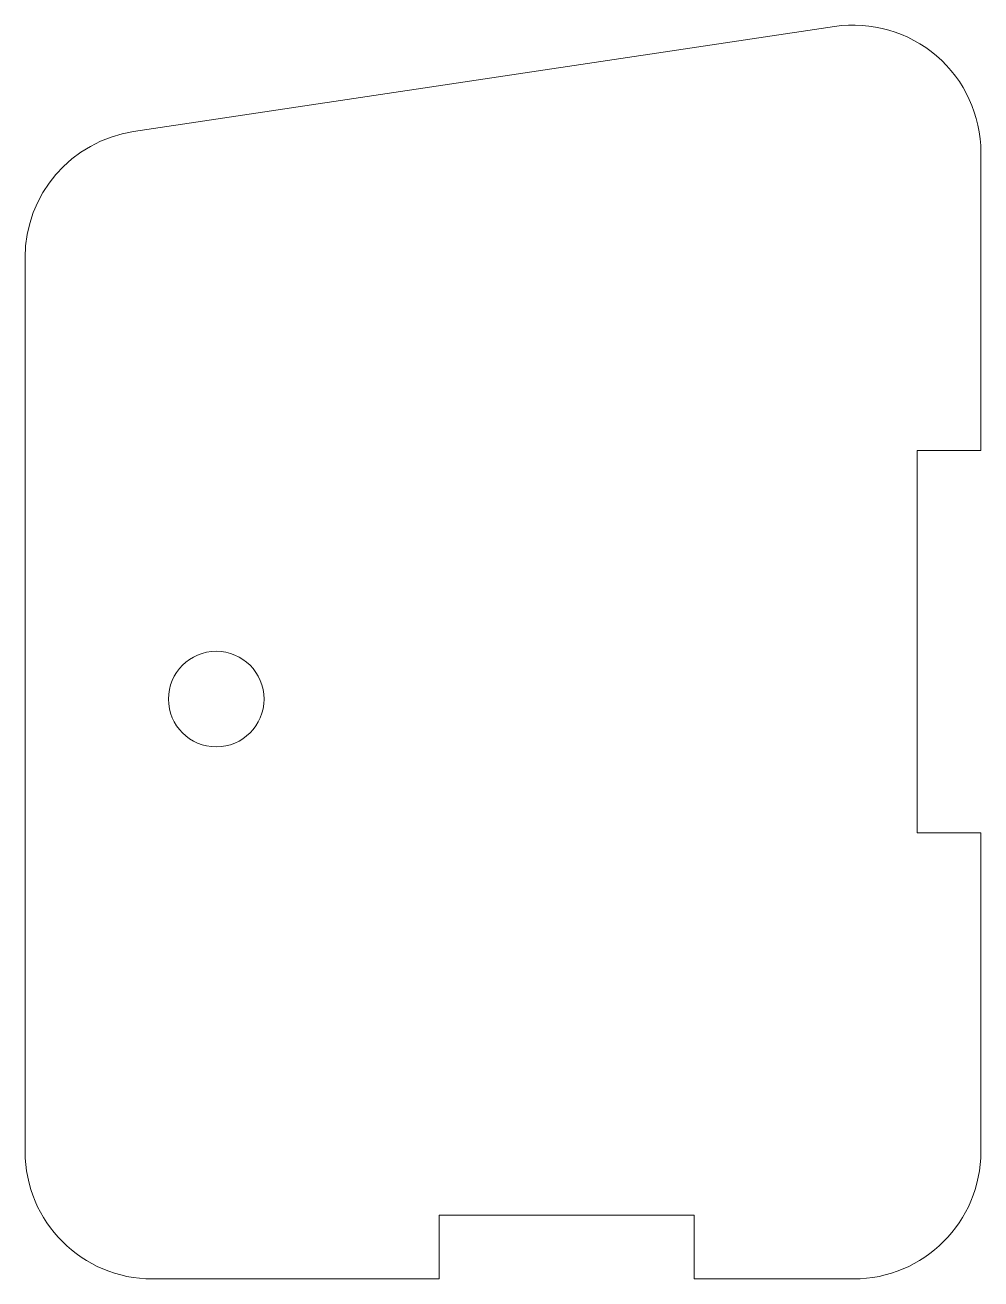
# Model space of a CAD drawing. Header units: inches. Extents: x -1.88 to 0, y 0 to 2.46.
import ezdxf

# ---------------------------------------------------------------- set-up
doc = ezdxf.new("R2010")
doc.units = ezdxf.units.IN
doc.header["$MEASUREMENT"] = 0

msp = doc.modelspace()

# ---------------------------------------------------------------- linework, layer by layer
at = {"color": 7, "linetype": 'Continuous', "lineweight": 15}
for p, q in [((-1.6621, 2.2507), (-0.2871, 2.4569)), ((0, 2.2097), (0, 1.625)), ((-1.875, 2.0035), (-1.875, 0.25)), ((-0.125, 0.875), (-0.125, 1.625)), ((0, 1.625), (-0.125, 1.625)), ((0, 0.875), (-0.125, 0.875)), ((0, 0.875), (0, 0.25)), ((-1.0625, 0), (-1.0625, 0.125)), ((-1.0625, 0.125), (-0.5625, 0.125)), ((-0.5625, 0), (-0.5625, 0.125)), ((-1.0625, 0), (-1.625, 0)), ((-0.25, 0), (-0.5625, 0))]:
    msp.add_line(p, q, dxfattribs=at)
msp.add_circle((-1.5, 1.1375), 0.0938, dxfattribs=at)
for centre, start, end in [((-0.25, 2.2097), 0, 98.5308), ((-1.625, 2.0035), 98.5308, 180), ((-1.625, 0.25), 180, 270), ((-0.25, 0.25), 270, 0)]:
    msp.add_arc(centre, 0.25, start, end, dxfattribs=at)

doc.saveas('drawing.dxf')
